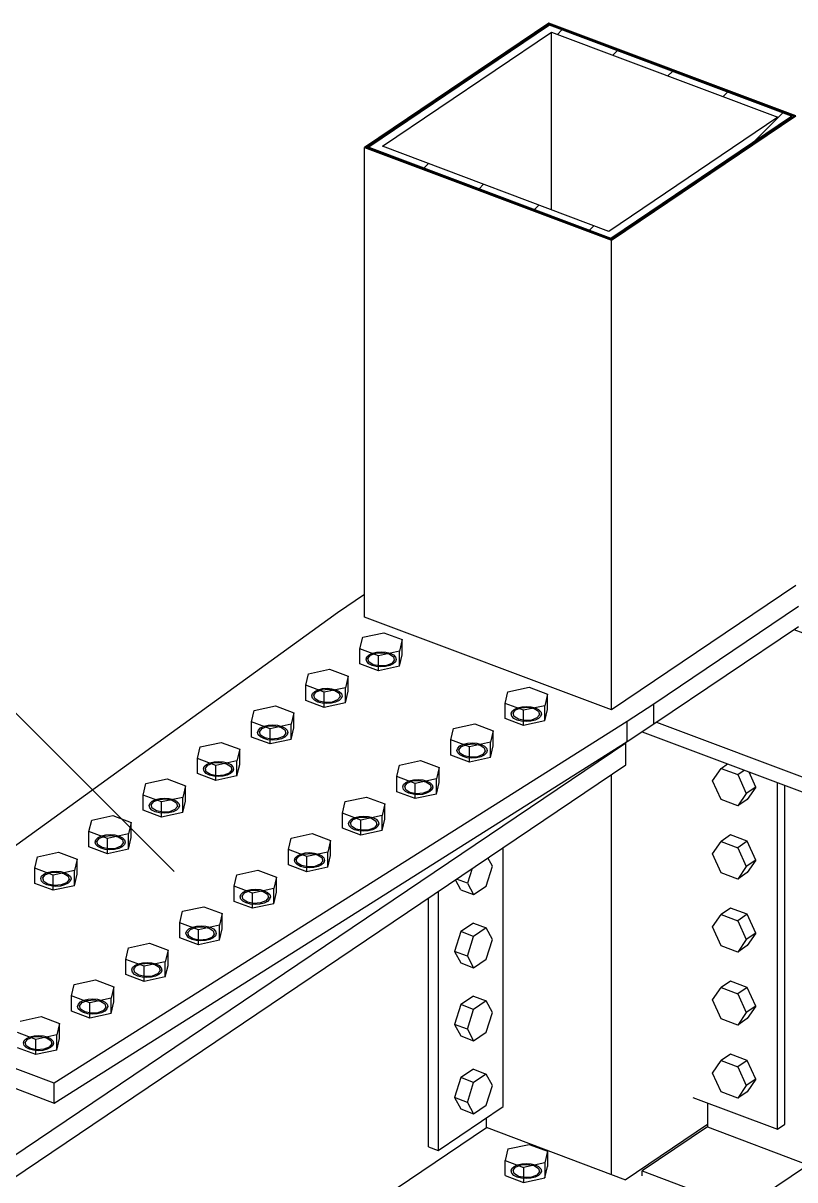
# Model space of a CAD drawing. Header units: millimetres. Extents: x 15962 to 71432, y 9666 to 72266.
# Drawn here: x 54328 to 54967, y 39478 to 40436 of the extents above; entities that cross this region are included whole.
import ezdxf

# ---------------------------------------------------------------- set-up
doc = ezdxf.new("R2010")
doc.units = ezdxf.units.MM
doc.header["$LTSCALE"] = 2

msp = doc.modelspace()

# ---------------------------------------------------------------- hatches: boundary and pattern name
at = {"linetype": 'Continuous'}
h = msp.add_hatch(dxfattribs=at)
h.set_pattern_fill('', scale=14, style=0, pattern_type=0)
h.set_pattern_definition([(45, (54610.557, 40332.933), (-31.431, 31.431), [])])
h.paths.add_polyline_path([(54763.1297, 40435.8638), (54610.557, 40332.9328), (54814.8767, 40256.0707), (54967.4495, 40359.0016)])
h.paths.add_polyline_path([(54814.6738, 40256.7757), (54611.9565, 40333.0351), (54763.3327, 40435.1587), (54966.0499, 40358.8994)])
h = msp.add_hatch(dxfattribs=at)
h.set_pattern_fill('', scale=14, style=0, pattern_type=0)
h.set_pattern_definition([(45, (54614.056, 40333.19), (-31.431, 31.431), [])])
h.paths.add_polyline_path([(54763.6371, 40434.1011), (54614.0559, 40333.1884), (54814.3694, 40257.8333), (54963.9505, 40358.746)])
h.paths.add_polyline_path([(54812.7459, 40263.4739), (54625.2525, 40334.0063), (54765.2605, 40428.4606), (54952.7539, 40357.9282)])

# ---------------------------------------------------------------- linework, layer by layer
at = {"color": 2, "linetype": 'Continuous'}
for p, q in [((54763.1297, 40435.8638), (54610.557, 40332.9328)), ((54611.9565, 40333.0351), (54763.3327, 40435.1587)), ((54763.6371, 40434.1011), (54614.0559, 40333.1884)), ((54625.2525, 40334.0063), (54765.2605, 40428.4606)), ((54967.4495, 40359.0016), (54763.1297, 40435.8638)), ((54763.3327, 40433.8958), (54763.3327, 40435.1587)), ((54763.3327, 40435.1587), (54966.0499, 40358.8994)), ((54963.9505, 40358.746), (54763.6371, 40434.1011)), ((54765.2605, 40281.3373), (54765.2605, 40428.4606)), ((54765.2605, 40428.4606), (54952.7539, 40357.9282)), ((54952.7539, 40357.9282), (54812.7459, 40263.4739)), ((54814.3694, 40257.8333), (54963.9505, 40358.746)), ((54966.0499, 40358.8994), (54814.6738, 40256.7757)), ((54814.8767, 40256.0707), (54967.4495, 40359.0016)), ((54963.9505, 40357.4831), (54963.9505, 40358.746)), ((54610.557, 39944.2069), (54610.557, 40332.9328)), ((54610.557, 40332.9328), (54814.8767, 40256.0707)), ((54814.6738, 40256.7757), (54611.9565, 40333.0351)), ((54614.0559, 40332.2453), (54614.0559, 40333.1884)), ((54614.0559, 40333.1884), (54814.3694, 40257.8333)), ((54812.7459, 40263.4739), (54625.2525, 40334.0063)), ((54814.3694, 40256.8902), (54814.3694, 40257.8333)), ((54814.8767, 39867.3447), (54814.8767, 40256.0707)), ((54967.4495, 39970.2756), (54814.8767, 39867.3447)), ((54588.0414, 39947.9614), (54610.557, 39963.1512)), ((54969.6486, 39952.8824), (54849.9837, 39872.1522)), ((54153.4179, 39633.6997), (54588.0414, 39947.9614)), ((54814.8767, 39867.3447), (54610.557, 39944.2069)), ((54849.9837, 39855.7393), (54969.6486, 39936.4695)), ((54965.9803, 39933.9947), (55458.1866, 39748.8282)), ((54849.9837, 39872.1522), (54827.904, 39857.7285)), ((54849.9837, 39855.7393), (54849.9837, 39872.1522)), ((54827.904, 39857.7285), (54353.5877, 39558.2478)), ((54827.904, 39841.3156), (54827.904, 39857.7285)), ((54827.904, 39841.3156), (54849.9837, 39855.7393)), ((54852.2986, 39857.3011), (55344.5049, 39672.1346)), ((54840.3442, 39849.1863), (54840.3442, 39849.4422)), ((54840.3442, 39849.1863), (55344.5049, 39659.5226)), ((54045.0134, 39312.6104), (54826.9218, 39840.1133)), ((54353.5877, 39541.8349), (54827.904, 39841.3156)), ((54826.9218, 39840.1133), (54826.344, 39840.3306)), ((54826.9218, 39821.9727), (54826.9218, 39840.1133)), ((54045.0134, 39294.4698), (54826.9218, 39821.9727)), ((54814.8767, 39482.6974), (54814.8767, 39813.8467)), ((54952.4898, 39520.2444), (54952.4898, 39806.9974)), ((54958.4731, 39524.2809), (54958.4731, 39804.7466)), ((54725.3367, 39539.0813), (54725.3367, 39753.4399)), ((54663.4749, 39505.7669), (54663.4749, 39711.7058)), ((54671.4875, 39717.1113), (54671.4875, 39502.7527)), ((54353.5877, 39558.2478), (54153.4179, 39633.6997)), ((54354.9179, 39070.7726), (55174.4102, 39623.6309)), ((54153.4179, 39617.2868), (54353.5877, 39541.8349)), ((54353.5877, 39541.8349), (54353.5877, 39558.2478)), ((54671.4875, 39502.7527), (54725.3367, 39539.0813)), ((54882.3802, 39546.6187), (54952.4898, 39520.2444)), ((54894.3729, 39542.1072), (54894.3729, 39522.134)), ((54711.3409, 39521.6461), (54711.3409, 39529.6392)), ((53929.4326, 38994.1432), (54711.3409, 39521.6461)), ((54826.9218, 39478.1662), (54711.3409, 39521.6461)), ((54826.1567, 39478.454), (54894.3729, 39524.4751)), ((54894.3729, 39522.134), (54840.3442, 39485.6843)), ((54894.3729, 39522.134), (54977.5699, 39490.8355)), ((54952.4898, 39520.2444), (54958.4731, 39524.2809)), ((54663.4749, 39505.7669), (54671.4875, 39502.7527)), ((54840.3442, 39485.6843), (54923.5412, 39454.3858)), ((54840.3442, 39481.7107), (54840.3442, 39485.6843))]:
    msp.add_line(p, q, dxfattribs=at)
at = {"color": 7, "linetype": 'Continuous'}
for p, q in [((54608.9365, 39927.4946), (54626.4419, 39931.2834)), ((54626.4419, 39931.2834), (54641.7078, 39925.5406)), ((54606.6972, 39917.9629), (54608.9365, 39927.4946)), ((54641.7078, 39925.5406), (54639.4684, 39916.0089)), ((54641.7078, 39912.9977), (54641.7078, 39925.5406)), ((54606.6972, 39905.42), (54606.6972, 39917.9629)), ((54621.9631, 39912.2201), (54606.6972, 39917.9629)), ((54611.7036, 39909.2913), (54612.3659, 39911.233)), ((54612.3659, 39911.233), (54614.1868, 39912.9766)), ((54613.2787, 39909.8602), (54615.3887, 39912.5245)), ((54614.1868, 39912.9766), (54616.9882, 39914.3514)), ((54615.3887, 39912.5245), (54619.8603, 39914.3003)), ((54616.9882, 39914.3514), (54620.4957, 39915.2228)), ((54619.8603, 39914.3003), (54625.4954, 39914.7119)), ((54620.4957, 39915.2228), (54624.3661, 39915.5055)), ((54639.4684, 39916.0089), (54621.9631, 39912.2201)), ((54621.9631, 39899.6772), (54621.9631, 39912.2201)), ((54624.3661, 39915.5055), (54628.2205, 39915.1718)), ((54625.4954, 39914.7119), (54630.7841, 39913.649)), ((54628.2205, 39915.1718), (54631.6815, 39914.2545)), ((54630.7841, 39913.649), (54634.3092, 39911.3963)), ((54631.6815, 39914.2545), (54634.4105, 39912.8432)), ((54634.3092, 39911.3963), (54635.1262, 39908.5575)), ((54634.4105, 39912.8432), (54636.1402, 39911.0762)), ((54636.1402, 39911.0762), (54636.7014, 39909.1264)), ((54639.4684, 39903.466), (54639.4684, 39916.0089)), ((54639.4684, 39903.466), (54641.7078, 39912.9977)), ((54621.9631, 39899.6772), (54606.6972, 39905.42)), ((54612.2647, 39907.3415), (54611.7036, 39909.2913)), ((54613.9945, 39905.5745), (54612.2647, 39907.3415)), ((54614.0958, 39907.0214), (54613.2787, 39909.8602)), ((54616.7234, 39904.1632), (54613.9945, 39905.5745)), ((54617.6209, 39904.7687), (54614.0958, 39907.0214)), ((54620.1845, 39903.2459), (54616.7234, 39904.1632)), ((54622.9096, 39903.7057), (54617.6209, 39904.7687)), ((54624.0389, 39902.9122), (54620.1845, 39903.2459)), ((54639.4684, 39903.466), (54621.9631, 39899.6772)), ((54628.5447, 39904.1173), (54622.9096, 39903.7057)), ((54627.9093, 39903.1949), (54624.0389, 39902.9122)), ((54631.4168, 39904.0663), (54627.9093, 39903.1949)), ((54633.0163, 39905.8932), (54628.5447, 39904.1173)), ((54634.2182, 39905.4411), (54631.4168, 39904.0663)), ((54635.1262, 39908.5575), (54633.0163, 39905.8932)), ((54636.0391, 39907.1847), (54634.2182, 39905.4411)), ((54636.7014, 39909.1264), (54636.0391, 39907.1847)), ((54561.8228, 39887.6891), (54564.0622, 39897.2208)), ((54564.0622, 39897.2208), (54581.5675, 39901.0096)), ((54581.5675, 39901.0096), (54596.8335, 39895.2667)), ((54596.8335, 39895.2667), (54594.5941, 39885.7351)), ((54596.8335, 39882.7239), (54596.8335, 39895.2667)), ((54561.8228, 39875.1462), (54561.8228, 39887.6891)), ((54577.0888, 39881.9463), (54561.8228, 39887.6891)), ((54567.4915, 39880.9592), (54569.3125, 39882.7028)), ((54568.4044, 39879.5864), (54570.5144, 39882.2507)), ((54569.3125, 39882.7028), (54572.1138, 39884.0776)), ((54570.5144, 39882.2507), (54574.986, 39884.0265)), ((54572.1138, 39884.0776), (54575.6214, 39884.949)), ((54574.986, 39884.0265), (54580.6211, 39884.4381)), ((54575.6214, 39884.949), (54579.4918, 39885.2317)), ((54594.5941, 39885.7351), (54577.0888, 39881.9463)), ((54579.4918, 39885.2317), (54583.3461, 39884.898)), ((54580.6211, 39884.4381), (54585.9097, 39883.3752)), ((54583.3461, 39884.898), (54586.8072, 39883.9807)), ((54585.9097, 39883.3752), (54589.4348, 39881.1225)), ((54586.8072, 39883.9807), (54589.5362, 39882.5694)), ((54589.5362, 39882.5694), (54591.2659, 39880.8024)), ((54594.5941, 39873.1922), (54594.5941, 39885.7351)), ((54594.5941, 39873.1922), (54596.8335, 39882.7239)), ((54726.8852, 39872.7499), (54729.1246, 39882.2815)), ((54729.1246, 39882.2815), (54746.6299, 39886.0703)), ((54746.6299, 39886.0703), (54761.8959, 39880.3275)), ((54452.7996, 39733.6883), (54311.3796, 39875.1083)), ((54577.0888, 39869.4034), (54561.8228, 39875.1462)), ((54566.8292, 39879.0175), (54567.4915, 39880.9592)), ((54567.3904, 39877.0677), (54566.8292, 39879.0175)), ((54569.1201, 39875.3006), (54567.3904, 39877.0677)), ((54569.2214, 39876.7476), (54568.4044, 39879.5864)), ((54571.8491, 39873.8894), (54569.1201, 39875.3006)), ((54572.7466, 39874.4949), (54569.2214, 39876.7476)), ((54575.3101, 39872.972), (54571.8491, 39873.8894)), ((54578.0352, 39873.4319), (54572.7466, 39874.4949)), ((54579.1645, 39872.6384), (54575.3101, 39872.972)), ((54577.0888, 39869.4034), (54577.0888, 39881.9463)), ((54594.5941, 39873.1922), (54577.0888, 39869.4034)), ((54583.6703, 39873.8435), (54578.0352, 39873.4319)), ((54583.0349, 39872.9211), (54579.1645, 39872.6384)), ((54586.5425, 39873.7925), (54583.0349, 39872.9211)), ((54588.1419, 39875.6194), (54583.6703, 39873.8435)), ((54589.3438, 39875.1673), (54586.5425, 39873.7925)), ((54590.2519, 39878.2837), (54588.1419, 39875.6194)), ((54591.1648, 39876.9109), (54589.3438, 39875.1673)), ((54589.4348, 39881.1225), (54590.2519, 39878.2837)), ((54591.8271, 39878.8526), (54591.1648, 39876.9109)), ((54591.2659, 39880.8024), (54591.8271, 39878.8526)), ((54726.8852, 39860.207), (54726.8852, 39872.7499)), ((54742.1512, 39867.007), (54726.8852, 39872.7499)), ((54761.8959, 39880.3275), (54759.6565, 39870.7959)), ((54761.8959, 39867.7846), (54761.8959, 39880.3275)), ((54516.9485, 39857.4153), (54519.1879, 39866.9469)), ((54519.1879, 39866.9469), (54536.6932, 39870.7358)), ((54536.6932, 39870.7358), (54551.9591, 39864.9929)), ((54551.9591, 39864.9929), (54549.7197, 39855.4613)), ((54551.9591, 39852.45), (54551.9591, 39864.9929)), ((54731.8916, 39864.0782), (54732.5539, 39866.02)), ((54732.4528, 39862.1284), (54731.8916, 39864.0782)), ((54732.5539, 39866.02), (54734.3749, 39867.7635)), ((54733.4668, 39864.6471), (54735.5768, 39867.3114)), ((54734.2839, 39861.8083), (54733.4668, 39864.6471)), ((54734.3749, 39867.7635), (54737.1762, 39869.1383)), ((54735.5768, 39867.3114), (54740.0484, 39869.0873)), ((54737.1762, 39869.1383), (54740.6838, 39870.0097)), ((54740.0484, 39869.0873), (54745.6835, 39869.4989)), ((54740.6838, 39870.0097), (54744.5542, 39870.2924)), ((54759.6565, 39870.7959), (54742.1512, 39867.007)), ((54742.1512, 39854.4641), (54742.1512, 39867.007)), ((54744.5542, 39870.2924), (54748.4086, 39869.9588)), ((54745.6835, 39869.4989), (54750.9721, 39868.4359)), ((54748.4086, 39869.9588), (54751.8696, 39869.0414)), ((54750.9721, 39868.4359), (54754.4973, 39866.1833)), ((54751.8696, 39869.0414), (54754.5986, 39867.6302)), ((54755.3143, 39863.3445), (54753.2044, 39860.6802)), ((54754.4973, 39866.1833), (54755.3143, 39863.3445)), ((54754.5986, 39867.6302), (54756.3283, 39865.8632)), ((54756.8895, 39863.9134), (54756.2272, 39861.9716)), ((54756.3283, 39865.8632), (54756.8895, 39863.9134)), ((54759.6565, 39858.253), (54759.6565, 39870.7959)), ((54759.6565, 39858.253), (54761.8959, 39867.7846)), ((54516.9485, 39844.8724), (54516.9485, 39857.4153)), ((54532.2144, 39851.6725), (54516.9485, 39857.4153)), ((54524.4381, 39852.429), (54527.2395, 39853.8038)), ((54525.64, 39851.9768), (54530.1116, 39853.7527)), ((54527.2395, 39853.8038), (54530.747, 39854.6751)), ((54530.1116, 39853.7527), (54535.7467, 39854.1643)), ((54530.747, 39854.6751), (54534.6174, 39854.9579)), ((54549.7197, 39855.4613), (54532.2144, 39851.6725)), ((54534.6174, 39854.9579), (54538.4718, 39854.6242)), ((54535.7467, 39854.1643), (54541.0354, 39853.1014)), ((54538.4718, 39854.6242), (54541.9329, 39853.7069)), ((54541.9329, 39853.7069), (54544.6618, 39852.2956)), ((54549.7197, 39842.9184), (54549.7197, 39855.4613)), ((54684.2503, 39852.0077), (54701.7556, 39855.7965)), ((54701.7556, 39855.7965), (54717.0215, 39850.0537)), ((54742.1512, 39854.4641), (54726.8852, 39860.207)), ((54734.1825, 39860.3614), (54732.4528, 39862.1284)), ((54736.9115, 39858.9502), (54734.1825, 39860.3614)), ((54737.809, 39859.5556), (54734.2839, 39861.8083)), ((54740.3726, 39858.0328), (54736.9115, 39858.9502)), ((54743.0976, 39858.4927), (54737.809, 39859.5556)), ((54744.2269, 39857.6992), (54740.3726, 39858.0328)), ((54759.6565, 39858.253), (54742.1512, 39854.4641)), ((54748.7327, 39858.9043), (54743.0976, 39858.4927)), ((54748.0973, 39857.9819), (54744.2269, 39857.6992)), ((54751.6049, 39858.8533), (54748.0973, 39857.9819)), ((54753.2044, 39860.6802), (54748.7327, 39858.9043)), ((54754.4062, 39860.228), (54751.6049, 39858.8533)), ((54756.2272, 39861.9716), (54754.4062, 39860.228)), ((54532.2144, 39839.1296), (54516.9485, 39844.8724)), ((54521.9549, 39848.7436), (54522.6172, 39850.6854)), ((54522.5161, 39846.7938), (54521.9549, 39848.7436)), ((54524.2458, 39845.0268), (54522.5161, 39846.7938)), ((54522.6172, 39850.6854), (54524.4381, 39852.429)), ((54523.53, 39849.3126), (54525.64, 39851.9768)), ((54524.3471, 39846.4737), (54523.53, 39849.3126)), ((54526.9747, 39843.6156), (54524.2458, 39845.0268)), ((54527.8722, 39844.2211), (54524.3471, 39846.4737)), ((54533.1609, 39843.1581), (54527.8722, 39844.2211)), ((54532.2144, 39839.1296), (54532.2144, 39851.6725)), ((54543.2676, 39845.3456), (54538.796, 39843.5697)), ((54541.0354, 39853.1014), (54544.5605, 39850.8487)), ((54544.4695, 39844.8935), (54541.6681, 39843.5187)), ((54545.3776, 39848.0099), (54543.2676, 39845.3456)), ((54546.2904, 39846.6371), (54544.4695, 39844.8935)), ((54544.5605, 39850.8487), (54545.3776, 39848.0099)), ((54544.6618, 39852.2956), (54546.3915, 39850.5286)), ((54546.9527, 39848.5788), (54546.2904, 39846.6371)), ((54546.3915, 39850.5286), (54546.9527, 39848.5788)), ((54549.7197, 39842.9184), (54551.9591, 39852.45)), ((54682.0109, 39842.476), (54684.2503, 39852.0077)), ((54717.0215, 39850.0537), (54714.7822, 39840.522)), ((54717.0215, 39837.5108), (54717.0215, 39850.0537)), ((54472.0741, 39827.1415), (54474.3135, 39836.6731)), ((54474.3135, 39836.6731), (54491.8188, 39840.4619)), ((54491.8188, 39840.4619), (54507.0848, 39834.7191)), ((54507.0848, 39834.7191), (54504.8454, 39825.1875)), ((54507.0848, 39822.1762), (54507.0848, 39834.7191)), ((54530.4358, 39842.6982), (54526.9747, 39843.6156)), ((54534.2902, 39842.3646), (54530.4358, 39842.6982)), ((54549.7197, 39842.9184), (54532.2144, 39839.1296)), ((54538.796, 39843.5697), (54533.1609, 39843.1581)), ((54538.1606, 39842.6473), (54534.2902, 39842.3646)), ((54541.6681, 39843.5187), (54538.1606, 39842.6473)), ((54682.0109, 39829.9332), (54682.0109, 39842.476)), ((54697.2768, 39836.7332), (54682.0109, 39842.476)), ((54687.0173, 39833.8044), (54687.6796, 39835.7461)), ((54687.6796, 39835.7461), (54689.5005, 39837.4897)), ((54688.5925, 39834.3733), (54690.7024, 39837.0376)), ((54689.4095, 39831.5345), (54688.5925, 39834.3733)), ((54689.5005, 39837.4897), (54692.3019, 39838.8645)), ((54690.7024, 39837.0376), (54695.174, 39838.8135)), ((54692.3019, 39838.8645), (54695.8094, 39839.7359)), ((54695.174, 39838.8135), (54700.8091, 39839.2251)), ((54695.8094, 39839.7359), (54699.6798, 39840.0186)), ((54714.7822, 39840.522), (54697.2768, 39836.7332)), ((54697.2768, 39824.1903), (54697.2768, 39836.7332)), ((54699.6798, 39840.0186), (54703.5342, 39839.685)), ((54700.8091, 39839.2251), (54706.0978, 39838.1621)), ((54703.5342, 39839.685), (54706.9953, 39838.7676)), ((54706.0978, 39838.1621), (54709.6229, 39835.9095)), ((54706.9953, 39838.7676), (54709.7242, 39837.3564)), ((54709.6229, 39835.9095), (54710.44, 39833.0706)), ((54709.7242, 39837.3564), (54711.454, 39835.5894)), ((54711.454, 39835.5894), (54712.0151, 39833.6396)), ((54714.7822, 39827.9791), (54714.7822, 39840.522)), ((54714.7822, 39827.9791), (54717.0215, 39837.5108)), ((54472.0741, 39814.5986), (54472.0741, 39827.1415)), ((54487.3401, 39821.3986), (54472.0741, 39827.1415)), ((54485.8727, 39824.4013), (54489.7431, 39824.684)), ((54504.8454, 39825.1875), (54487.3401, 39821.3986)), ((54489.7431, 39824.684), (54493.5974, 39824.3504)), ((54504.8454, 39812.6446), (54504.8454, 39825.1875)), ((54639.3759, 39821.7339), (54656.8813, 39825.5227)), ((54656.8813, 39825.5227), (54672.1472, 39819.7799)), ((54697.2768, 39824.1903), (54682.0109, 39829.9332)), ((54687.5785, 39831.8546), (54687.0173, 39833.8044)), ((54689.3082, 39830.0876), (54687.5785, 39831.8546)), ((54692.0372, 39828.6763), (54689.3082, 39830.0876)), ((54692.9346, 39829.2818), (54689.4095, 39831.5345)), ((54695.4982, 39827.759), (54692.0372, 39828.6763)), ((54698.2233, 39828.2189), (54692.9346, 39829.2818)), ((54699.3526, 39827.4253), (54695.4982, 39827.759)), ((54714.7822, 39827.9791), (54697.2768, 39824.1903)), ((54703.8584, 39828.6305), (54698.2233, 39828.2189)), ((54703.223, 39827.708), (54699.3526, 39827.4253)), ((54706.7305, 39828.5794), (54703.223, 39827.708)), ((54708.33, 39830.4064), (54703.8584, 39828.6305)), ((54709.5319, 39829.9542), (54706.7305, 39828.5794)), ((54710.44, 39833.0706), (54708.33, 39830.4064)), ((54711.3528, 39831.6978), (54709.5319, 39829.9542)), ((54712.0151, 39833.6396), (54711.3528, 39831.6978)), ((54477.0805, 39818.4698), (54477.7428, 39820.4116)), ((54477.6417, 39816.52), (54477.0805, 39818.4698)), ((54479.3714, 39814.753), (54477.6417, 39816.52)), ((54477.7428, 39820.4116), (54479.5638, 39822.1552)), ((54478.6557, 39819.0387), (54480.7657, 39821.703)), ((54479.4728, 39816.1999), (54478.6557, 39819.0387)), ((54482.9979, 39813.9472), (54479.4728, 39816.1999)), ((54479.5638, 39822.1552), (54482.3651, 39823.5299)), ((54480.7657, 39821.703), (54485.2373, 39823.4789)), ((54482.3651, 39823.5299), (54485.8727, 39824.4013)), ((54485.2373, 39823.4789), (54490.8724, 39823.8905)), ((54487.3401, 39808.8558), (54487.3401, 39821.3986)), ((54490.8724, 39823.8905), (54496.161, 39822.8276)), ((54493.5974, 39824.3504), (54497.0585, 39823.433)), ((54496.161, 39822.8276), (54499.6862, 39820.5749)), ((54497.0585, 39823.433), (54499.7875, 39822.0218)), ((54500.5032, 39817.7361), (54498.3932, 39815.0718)), ((54501.4161, 39816.3632), (54499.5951, 39814.6197)), ((54499.6862, 39820.5749), (54500.5032, 39817.7361)), ((54499.7875, 39822.0218), (54501.5172, 39820.2548)), ((54502.0784, 39818.305), (54501.4161, 39816.3632)), ((54501.5172, 39820.2548), (54502.0784, 39818.305)), ((54504.8454, 39812.6446), (54507.0848, 39822.1762)), ((54637.1366, 39812.2022), (54639.3759, 39821.7339)), ((54672.1472, 39819.7799), (54669.9078, 39810.2482)), ((54672.1472, 39807.237), (54672.1472, 39819.7799)), ((54898.6637, 39808.6211), (54905.6028, 39818.9683)), ((54905.6028, 39818.9683), (54910.9965, 39822.6071)), ((54905.6028, 39818.9683), (54919.4809, 39813.7475)), ((54919.4809, 39813.7475), (54924.8745, 39817.3862)), ((54934.3179, 39803.5078), (54928.7881, 39815.914)), ((54427.1998, 39796.8677), (54429.4392, 39806.3993)), ((54429.4392, 39806.3993), (54446.9445, 39810.1881)), ((54446.9445, 39810.1881), (54462.2104, 39804.4453)), ((54487.3401, 39808.8558), (54472.0741, 39814.5986)), ((54482.1004, 39813.3418), (54479.3714, 39814.753)), ((54485.5615, 39812.4244), (54482.1004, 39813.3418)), ((54488.2865, 39812.8843), (54482.9979, 39813.9472)), ((54489.4158, 39812.0908), (54485.5615, 39812.4244)), ((54504.8454, 39812.6446), (54487.3401, 39808.8558)), ((54493.9216, 39813.2959), (54488.2865, 39812.8843)), ((54493.2862, 39812.3735), (54489.4158, 39812.0908)), ((54496.7938, 39813.2449), (54493.2862, 39812.3735)), ((54498.3932, 39815.0718), (54493.9216, 39813.2959)), ((54499.5951, 39814.6197), (54496.7938, 39813.2449)), ((54637.1366, 39799.6593), (54637.1366, 39812.2022)), ((54652.4025, 39806.4594), (54637.1366, 39812.2022)), ((54642.8052, 39805.4723), (54644.6262, 39807.2159)), ((54643.7181, 39804.0995), (54645.8281, 39806.7638)), ((54644.6262, 39807.2159), (54647.4276, 39808.5907)), ((54645.8281, 39806.7638), (54650.2997, 39808.5397)), ((54647.4276, 39808.5907), (54650.9351, 39809.4621)), ((54650.2997, 39808.5397), (54655.9348, 39808.9513)), ((54650.9351, 39809.4621), (54654.8055, 39809.7448)), ((54669.9078, 39810.2482), (54652.4025, 39806.4594)), ((54652.4025, 39793.9165), (54652.4025, 39806.4594)), ((54654.8055, 39809.7448), (54658.6599, 39809.4111)), ((54655.9348, 39808.9513), (54661.2234, 39807.8883)), ((54658.6599, 39809.4111), (54662.1209, 39808.4938)), ((54661.2234, 39807.8883), (54664.7486, 39805.6356)), ((54662.1209, 39808.4938), (54664.8499, 39807.0825)), ((54664.7486, 39805.6356), (54665.5656, 39802.7968)), ((54664.8499, 39807.0825), (54666.5796, 39805.3155)), ((54669.9078, 39797.7053), (54669.9078, 39810.2482)), ((54669.9078, 39797.7053), (54672.1472, 39807.237)), ((54905.6028, 39793.0532), (54898.6637, 39808.6211)), ((54919.4809, 39813.7475), (54926.42, 39798.1796)), ((54427.1998, 39784.3248), (54427.1998, 39796.8677)), ((54442.4657, 39791.1248), (54427.1998, 39796.8677)), ((54462.2104, 39804.4453), (54459.9711, 39794.9137)), ((54462.2104, 39791.9024), (54462.2104, 39804.4453)), ((54652.4025, 39793.9165), (54637.1366, 39799.6593)), ((54642.1429, 39803.5306), (54642.8052, 39805.4723)), ((54642.7041, 39801.5808), (54642.1429, 39803.5306)), ((54644.4339, 39799.8138), (54642.7041, 39801.5808)), ((54644.5352, 39801.2607), (54643.7181, 39804.0995)), ((54647.1628, 39798.4025), (54644.4339, 39799.8138)), ((54648.0603, 39799.008), (54644.5352, 39801.2607)), ((54650.6239, 39797.4852), (54647.1628, 39798.4025)), ((54653.349, 39797.9451), (54648.0603, 39799.008)), ((54654.4783, 39797.1515), (54650.6239, 39797.4852)), ((54669.9078, 39797.7053), (54652.4025, 39793.9165)), ((54658.9841, 39798.3567), (54653.349, 39797.9451)), ((54658.3486, 39797.4342), (54654.4783, 39797.1515)), ((54661.8562, 39798.3056), (54658.3486, 39797.4342)), ((54663.4557, 39800.1325), (54658.9841, 39798.3567)), ((54664.6575, 39799.6804), (54661.8562, 39798.3056)), ((54665.5656, 39802.7968), (54663.4557, 39800.1325)), ((54666.4785, 39801.424), (54664.6575, 39799.6804)), ((54667.1408, 39803.3657), (54666.4785, 39801.424)), ((54666.5796, 39805.3155), (54667.1408, 39803.3657)), ((54926.42, 39798.1796), (54919.4809, 39787.8324)), ((54934.3179, 39803.5078), (54926.42, 39798.1796)), ((54934.3179, 39803.5078), (54927.3788, 39793.1606)), ((54432.2062, 39788.196), (54432.8685, 39790.1378)), ((54432.7674, 39786.2462), (54432.2062, 39788.196)), ((54432.8685, 39790.1378), (54434.6894, 39791.8813)), ((54433.7814, 39788.7649), (54435.8913, 39791.4292)), ((54434.5984, 39785.9261), (54433.7814, 39788.7649)), ((54434.6894, 39791.8813), (54437.4908, 39793.2561)), ((54435.8913, 39791.4292), (54440.3629, 39793.2051)), ((54437.4908, 39793.2561), (54440.9983, 39794.1275)), ((54440.3629, 39793.2051), (54445.998, 39793.6167)), ((54440.9983, 39794.1275), (54444.8687, 39794.4102)), ((54459.9711, 39794.9137), (54442.4657, 39791.1248)), ((54442.4657, 39778.5819), (54442.4657, 39791.1248)), ((54444.8687, 39794.4102), (54448.7231, 39794.0766)), ((54445.998, 39793.6167), (54451.2867, 39792.5538)), ((54448.7231, 39794.0766), (54452.1842, 39793.1592)), ((54451.2867, 39792.5538), (54454.8118, 39790.3011)), ((54452.1842, 39793.1592), (54454.9131, 39791.748)), ((54455.6289, 39787.4623), (54453.5189, 39784.798)), ((54454.8118, 39790.3011), (54455.6289, 39787.4623)), ((54454.9131, 39791.748), (54456.6429, 39789.981)), ((54457.204, 39788.0312), (54456.5417, 39786.0894)), ((54456.6429, 39789.981), (54457.204, 39788.0312)), ((54459.9711, 39782.3708), (54459.9711, 39794.9137)), ((54459.9711, 39782.3708), (54462.2104, 39791.9024)), ((54592.2622, 39781.9284), (54594.5016, 39791.4601)), ((54594.5016, 39791.4601), (54612.0069, 39795.2489)), ((54612.0069, 39795.2489), (54627.2729, 39789.5061)), ((54627.2729, 39789.5061), (54625.0335, 39779.9744)), ((54627.2729, 39776.9632), (54627.2729, 39789.5061)), ((54919.4809, 39787.8324), (54905.6028, 39793.0532)), ((54927.3788, 39793.1606), (54919.4809, 39787.8324)), ((54384.5648, 39776.1255), (54402.0702, 39779.9143)), ((54402.0702, 39779.9143), (54417.3361, 39774.1715)), ((54442.4657, 39778.5819), (54427.1998, 39784.3248)), ((54434.4971, 39784.4792), (54432.7674, 39786.2462)), ((54437.2261, 39783.068), (54434.4971, 39784.4792)), ((54438.1235, 39783.6734), (54434.5984, 39785.9261)), ((54440.6871, 39782.1506), (54437.2261, 39783.068)), ((54443.4122, 39782.6105), (54438.1235, 39783.6734)), ((54444.5415, 39781.817), (54440.6871, 39782.1506)), ((54459.9711, 39782.3708), (54442.4657, 39778.5819)), ((54449.0473, 39783.0221), (54443.4122, 39782.6105)), ((54448.4119, 39782.0997), (54444.5415, 39781.817)), ((54451.9194, 39782.9711), (54448.4119, 39782.0997)), ((54453.5189, 39784.798), (54449.0473, 39783.0221)), ((54454.7208, 39784.3458), (54451.9194, 39782.9711)), ((54456.5417, 39786.0894), (54454.7208, 39784.3458)), ((54592.2622, 39769.3855), (54592.2622, 39781.9284)), ((54607.5281, 39776.1856), (54592.2622, 39781.9284)), ((54597.9309, 39775.1985), (54599.7519, 39776.9421)), ((54599.7519, 39776.9421), (54602.5532, 39778.3169)), ((54600.9537, 39776.49), (54605.4253, 39778.2658)), ((54602.5532, 39778.3169), (54606.0608, 39779.1883)), ((54605.4253, 39778.2658), (54611.0604, 39778.6775)), ((54606.0608, 39779.1883), (54609.9312, 39779.471)), ((54625.0335, 39779.9744), (54607.5281, 39776.1856)), ((54609.9312, 39779.471), (54613.7855, 39779.1373)), ((54611.0604, 39778.6775), (54616.3491, 39777.6145)), ((54613.7855, 39779.1373), (54617.2466, 39778.22)), ((54616.3491, 39777.6145), (54619.8742, 39775.3618)), ((54617.2466, 39778.22), (54619.9756, 39776.8087)), ((54619.9756, 39776.8087), (54621.7053, 39775.0417)), ((54625.0335, 39767.4315), (54625.0335, 39779.9744)), ((54625.0335, 39767.4315), (54627.2729, 39776.9632)), ((54382.3254, 39766.5938), (54384.5648, 39776.1255)), ((54417.3361, 39774.1715), (54415.0967, 39764.6398)), ((54417.3361, 39761.6286), (54417.3361, 39774.1715)), ((54607.5281, 39763.6427), (54592.2622, 39769.3855)), ((54597.2686, 39773.2568), (54597.9309, 39775.1985)), ((54597.8298, 39771.307), (54597.2686, 39773.2568)), ((54599.5595, 39769.54), (54597.8298, 39771.307)), ((54598.8438, 39773.8257), (54600.9537, 39776.49)), ((54599.6608, 39770.9869), (54598.8438, 39773.8257)), ((54602.2885, 39768.1287), (54599.5595, 39769.54)), ((54603.186, 39768.7342), (54599.6608, 39770.9869)), ((54605.7495, 39767.2114), (54602.2885, 39768.1287)), ((54608.4746, 39767.6712), (54603.186, 39768.7342)), ((54609.6039, 39766.8777), (54605.7495, 39767.2114)), ((54607.5281, 39763.6427), (54607.5281, 39776.1856)), ((54625.0335, 39767.4315), (54607.5281, 39763.6427)), ((54614.1097, 39768.0829), (54608.4746, 39767.6712)), ((54616.9818, 39768.0318), (54613.4743, 39767.1604)), ((54618.5813, 39769.8587), (54614.1097, 39768.0829)), ((54619.7832, 39769.4066), (54616.9818, 39768.0318)), ((54620.6913, 39772.523), (54618.5813, 39769.8587)), ((54621.6042, 39771.1502), (54619.7832, 39769.4066)), ((54619.8742, 39775.3618), (54620.6913, 39772.523)), ((54622.2665, 39773.0919), (54621.6042, 39771.1502)), ((54621.7053, 39775.0417), (54622.2665, 39773.0919)), ((54382.3254, 39754.051), (54382.3254, 39766.5938)), ((54397.5914, 39760.851), (54382.3254, 39766.5938)), ((54387.3318, 39757.9222), (54387.9941, 39759.8639)), ((54387.893, 39755.9724), (54387.3318, 39757.9222)), ((54387.9941, 39759.8639), (54389.8151, 39761.6075)), ((54388.907, 39758.4911), (54391.017, 39761.1554)), ((54389.7241, 39755.6523), (54388.907, 39758.4911)), ((54389.8151, 39761.6075), (54392.6165, 39762.9823)), ((54391.017, 39761.1554), (54395.4886, 39762.9313)), ((54392.6165, 39762.9823), (54396.124, 39763.8537)), ((54395.4886, 39762.9313), (54401.1237, 39763.3429)), ((54396.124, 39763.8537), (54399.9944, 39764.1364)), ((54415.0967, 39764.6398), (54397.5914, 39760.851)), ((54397.5914, 39748.3081), (54397.5914, 39760.851)), ((54399.9944, 39764.1364), (54403.8488, 39763.8028)), ((54401.1237, 39763.3429), (54406.4123, 39762.2799)), ((54403.8488, 39763.8028), (54407.3098, 39762.8854)), ((54406.4123, 39762.2799), (54409.9375, 39760.0273)), ((54407.3098, 39762.8854), (54410.0388, 39761.4742)), ((54409.9375, 39760.0273), (54410.7545, 39757.1884)), ((54410.0388, 39761.4742), (54411.7685, 39759.7072)), ((54412.3297, 39757.7574), (54411.6674, 39755.8156)), ((54411.7685, 39759.7072), (54412.3297, 39757.7574)), ((54415.0967, 39752.097), (54415.0967, 39764.6398)), ((54415.0967, 39752.097), (54417.3361, 39761.6286)), ((54547.3879, 39751.6546), (54549.6273, 39761.1863)), ((54549.6273, 39761.1863), (54567.1326, 39764.9751)), ((54567.1326, 39764.9751), (54582.3985, 39759.2323)), ((54582.3985, 39759.2323), (54580.1591, 39749.7006)), ((54582.3985, 39746.6894), (54582.3985, 39759.2323)), ((54613.4743, 39767.1604), (54609.6039, 39766.8777)), ((54898.6637, 39748.1526), (54905.6028, 39758.4998)), ((54913.5007, 39763.828), (54905.6028, 39758.4998)), ((54905.6028, 39758.4998), (54919.4809, 39753.279)), ((54927.3788, 39758.6072), (54913.5007, 39763.828)), ((54927.3788, 39758.6072), (54919.4809, 39753.279)), ((54934.3179, 39743.0393), (54927.3788, 39758.6072)), ((54339.6905, 39745.8517), (54357.1958, 39749.6405)), ((54357.1958, 39749.6405), (54372.4618, 39743.8977)), ((54397.5914, 39748.3081), (54382.3254, 39754.051)), ((54389.6228, 39754.2054), (54387.893, 39755.9724)), ((54392.3517, 39752.7941), (54389.6228, 39754.2054)), ((54393.2492, 39753.3996), (54389.7241, 39755.6523)), ((54395.8128, 39751.8768), (54392.3517, 39752.7941)), ((54398.5379, 39752.3367), (54393.2492, 39753.3996)), ((54399.6672, 39751.5431), (54395.8128, 39751.8768)), ((54415.0967, 39752.097), (54397.5914, 39748.3081)), ((54404.173, 39752.7483), (54398.5379, 39752.3367)), ((54403.5375, 39751.8259), (54399.6672, 39751.5431)), ((54407.0451, 39752.6972), (54403.5375, 39751.8259)), ((54408.6446, 39754.5242), (54404.173, 39752.7483)), ((54409.8464, 39754.072), (54407.0451, 39752.6972)), ((54410.7545, 39757.1884), (54408.6446, 39754.5242)), ((54411.6674, 39755.8156), (54409.8464, 39754.072)), ((54547.3879, 39739.1117), (54547.3879, 39751.6546)), ((54562.6538, 39745.9118), (54547.3879, 39751.6546)), ((54557.6789, 39748.0431), (54561.1864, 39748.9145)), ((54560.551, 39747.992), (54566.1861, 39748.4036)), ((54561.1864, 39748.9145), (54565.0568, 39749.1972)), ((54580.1591, 39749.7006), (54562.6538, 39745.9118)), ((54565.0568, 39749.1972), (54568.9112, 39748.8635)), ((54566.1861, 39748.4036), (54571.4748, 39747.3407)), ((54568.9112, 39748.8635), (54572.3722, 39747.9462)), ((54580.1591, 39737.1577), (54580.1591, 39749.7006)), ((54905.6028, 39732.5847), (54898.6637, 39748.1526)), ((54919.4809, 39753.279), (54926.42, 39737.7111)), ((54337.4511, 39736.32), (54339.6905, 39745.8517)), ((54372.4618, 39743.8977), (54370.2224, 39734.366)), ((54372.4618, 39731.3548), (54372.4618, 39743.8977)), ((54562.6538, 39733.3689), (54547.3879, 39739.1117)), ((54552.3943, 39742.983), (54553.0566, 39744.9247)), ((54552.9554, 39741.0332), (54552.3943, 39742.983)), ((54554.6852, 39739.2662), (54552.9554, 39741.0332)), ((54553.0566, 39744.9247), (54554.8775, 39746.6683)), ((54553.9694, 39743.5519), (54556.0794, 39746.2162)), ((54554.7865, 39740.7131), (54553.9694, 39743.5519)), ((54557.4141, 39737.8549), (54554.6852, 39739.2662)), ((54558.3116, 39738.4604), (54554.7865, 39740.7131)), ((54554.8775, 39746.6683), (54557.6789, 39748.0431)), ((54556.0794, 39746.2162), (54560.551, 39747.992)), ((54562.6538, 39733.3689), (54562.6538, 39745.9118)), ((54573.707, 39739.5849), (54569.2354, 39737.809)), ((54571.4748, 39747.3407), (54574.9999, 39745.088)), ((54574.9089, 39739.1328), (54572.1075, 39737.758)), ((54572.3722, 39747.9462), (54575.1012, 39746.5349)), ((54575.8169, 39742.2492), (54573.707, 39739.5849)), ((54576.7298, 39740.8764), (54574.9089, 39739.1328)), ((54574.9999, 39745.088), (54575.8169, 39742.2492)), ((54575.1012, 39746.5349), (54576.8309, 39744.7679)), ((54577.3921, 39742.8181), (54576.7298, 39740.8764)), ((54576.8309, 39744.7679), (54577.3921, 39742.8181)), ((54580.1591, 39737.1577), (54582.3985, 39746.6894)), ((54716.3603, 39737.8703), (54712.5558, 39744.8174)), ((54934.3179, 39743.0393), (54926.42, 39737.7111)), ((54934.3179, 39743.0393), (54927.3788, 39732.6922)), ((54337.4511, 39723.7771), (54337.4511, 39736.32)), ((54352.717, 39730.5772), (54337.4511, 39736.32)), ((54342.4575, 39727.6484), (54343.1198, 39729.5901)), ((54343.1198, 39729.5901), (54344.9408, 39731.3337)), ((54344.0327, 39728.2173), (54346.1426, 39730.8816)), ((54344.9408, 39731.3337), (54347.7421, 39732.7085)), ((54346.1426, 39730.8816), (54350.6142, 39732.6575)), ((54347.7421, 39732.7085), (54351.2497, 39733.5799)), ((54350.6142, 39732.6575), (54356.2493, 39733.0691)), ((54351.2497, 39733.5799), (54355.12, 39733.8626)), ((54370.2224, 39734.366), (54352.717, 39730.5772)), ((54352.717, 39718.0343), (54352.717, 39730.5772)), ((54355.12, 39733.8626), (54358.9744, 39733.529)), ((54356.2493, 39733.0691), (54361.538, 39732.0061)), ((54358.9744, 39733.529), (54362.4355, 39732.6116)), ((54361.538, 39732.0061), (54365.0631, 39729.7534)), ((54362.4355, 39732.6116), (54365.1644, 39731.2004)), ((54365.0631, 39729.7534), (54365.8802, 39726.9146)), ((54365.1644, 39731.2004), (54366.8942, 39729.4333)), ((54366.8942, 39729.4333), (54367.4554, 39727.4835)), ((54370.2224, 39721.8231), (54370.2224, 39734.366)), ((54370.2224, 39721.8231), (54372.4618, 39731.3548)), ((54502.5135, 39721.3808), (54504.7529, 39730.9124)), ((54504.7529, 39730.9124), (54522.2582, 39734.7013)), ((54522.2582, 39734.7013), (54537.5242, 39728.9584)), ((54537.5242, 39728.9584), (54535.2848, 39719.4268)), ((54537.5242, 39716.4156), (54537.5242, 39728.9584)), ((54560.8752, 39736.9376), (54557.4141, 39737.8549)), ((54563.6003, 39737.3974), (54558.3116, 39738.4604)), ((54564.7296, 39736.6039), (54560.8752, 39736.9376)), ((54580.1591, 39737.1577), (54562.6538, 39733.3689)), ((54569.2354, 39737.809), (54563.6003, 39737.3974)), ((54568.6, 39736.8866), (54564.7296, 39736.6039)), ((54572.1075, 39737.758), (54568.6, 39736.8866)), ((54699.4382, 39735.9679), (54695.6337, 39723.8874)), ((54711.1787, 39721.4171), (54716.3603, 39737.8703)), ((54919.4809, 39727.364), (54905.6028, 39732.5847)), ((54926.42, 39737.7111), (54919.4809, 39727.364)), ((54927.3788, 39732.6922), (54919.4809, 39727.364)), ((54352.717, 39718.0343), (54337.4511, 39723.7771)), ((54343.0187, 39725.6986), (54342.4575, 39727.6484)), ((54344.7484, 39723.9316), (54343.0187, 39725.6986)), ((54344.8497, 39725.3785), (54344.0327, 39728.2173)), ((54347.4774, 39722.5203), (54344.7484, 39723.9316)), ((54348.3749, 39723.1258), (54344.8497, 39725.3785)), ((54350.9384, 39721.603), (54347.4774, 39722.5203)), ((54353.6635, 39722.0629), (54348.3749, 39723.1258)), ((54354.7928, 39721.2693), (54350.9384, 39721.603)), ((54370.2224, 39721.8231), (54352.717, 39718.0343)), ((54359.2986, 39722.4745), (54353.6635, 39722.0629)), ((54358.6632, 39721.552), (54354.7928, 39721.2693)), ((54362.1707, 39722.4234), (54358.6632, 39721.552)), ((54363.7702, 39724.2503), (54359.2986, 39722.4745)), ((54364.9721, 39723.7982), (54362.1707, 39722.4234)), ((54365.8802, 39726.9146), (54363.7702, 39724.2503)), ((54366.7931, 39725.5418), (54364.9721, 39723.7982)), ((54367.4554, 39727.4835), (54366.7931, 39725.5418)), ((54502.5135, 39708.8379), (54502.5135, 39721.3808)), ((54517.7795, 39715.638), (54502.5135, 39721.3808)), ((54535.2848, 39719.4268), (54517.7795, 39715.638)), ((54535.2848, 39706.8839), (54535.2848, 39719.4268)), ((54690.2388, 39718.4044), (54685.6971, 39726.6976)), ((54695.6337, 39723.8874), (54686.5801, 39727.2933)), ((54695.6337, 39723.8874), (54700.8154, 39714.4256)), ((54700.8154, 39714.4256), (54711.1787, 39721.4171)), ((54507.5199, 39712.7092), (54508.1822, 39714.6509)), ((54508.0811, 39710.7594), (54507.5199, 39712.7092)), ((54509.8108, 39708.9923), (54508.0811, 39710.7594)), ((54508.1822, 39714.6509), (54510.0032, 39716.3945)), ((54509.0951, 39713.2781), (54511.2051, 39715.9424)), ((54509.9121, 39710.4392), (54509.0951, 39713.2781)), ((54513.4373, 39708.1866), (54509.9121, 39710.4392)), ((54510.0032, 39716.3945), (54512.8045, 39717.7693)), ((54511.2051, 39715.9424), (54515.6767, 39717.7182)), ((54512.8045, 39717.7693), (54516.3121, 39718.6407)), ((54515.6767, 39717.7182), (54521.3118, 39718.1298)), ((54516.3121, 39718.6407), (54520.1825, 39718.9234)), ((54517.7795, 39703.0951), (54517.7795, 39715.638)), ((54520.1825, 39718.9234), (54524.0368, 39718.5897)), ((54521.3118, 39718.1298), (54526.6004, 39717.0669)), ((54524.0368, 39718.5897), (54527.4979, 39717.6724)), ((54526.6004, 39717.0669), (54530.1256, 39714.8142)), ((54527.4979, 39717.6724), (54530.2269, 39716.2611)), ((54530.9426, 39711.9754), (54528.8326, 39709.3111)), ((54531.8555, 39710.6026), (54530.0345, 39708.859)), ((54530.1256, 39714.8142), (54530.9426, 39711.9754)), ((54530.2269, 39716.2611), (54531.9566, 39714.4941)), ((54532.5178, 39712.5443), (54531.8555, 39710.6026)), ((54531.9566, 39714.4941), (54532.5178, 39712.5443)), ((54535.2848, 39706.8839), (54537.5242, 39716.4156)), ((54690.2388, 39718.4044), (54700.8154, 39714.4256)), ((54457.6392, 39691.107), (54459.8786, 39700.6386)), ((54459.8786, 39700.6386), (54477.3839, 39704.4275)), ((54477.3839, 39704.4275), (54492.6498, 39698.6846)), ((54517.7795, 39703.0951), (54502.5135, 39708.8379)), ((54512.5398, 39707.5811), (54509.8108, 39708.9923)), ((54516.0009, 39706.6637), (54512.5398, 39707.5811)), ((54518.7259, 39707.1236), (54513.4373, 39708.1866)), ((54519.8552, 39706.3301), (54516.0009, 39706.6637)), ((54535.2848, 39706.8839), (54517.7795, 39703.0951)), ((54524.361, 39707.5352), (54518.7259, 39707.1236)), ((54523.7256, 39706.6128), (54519.8552, 39706.3301)), ((54527.2332, 39707.4842), (54523.7256, 39706.6128)), ((54528.8326, 39709.3111), (54524.361, 39707.5352)), ((54530.0345, 39708.859), (54527.2332, 39707.4842)), ((54913.5007, 39703.3595), (54905.6028, 39698.0313)), ((54927.3788, 39698.1387), (54913.5007, 39703.3595)), ((54457.6392, 39678.5641), (54457.6392, 39691.107)), ((54472.9051, 39685.3642), (54457.6392, 39691.107)), ((54492.6498, 39698.6846), (54490.4104, 39689.153)), ((54492.6498, 39686.1417), (54492.6498, 39698.6846)), ((54700.6021, 39690.8424), (54690.2388, 39683.8509)), ((54700.6021, 39690.8424), (54711.1787, 39686.8636)), ((54898.6637, 39687.6841), (54905.6028, 39698.0313)), ((54905.6028, 39698.0313), (54919.4809, 39692.8105)), ((54927.3788, 39698.1387), (54919.4809, 39692.8105)), ((54919.4809, 39692.8105), (54926.42, 39677.2426)), ((54934.3179, 39682.5708), (54927.3788, 39698.1387)), ((54462.6456, 39682.4353), (54463.3079, 39684.3771)), ((54463.2068, 39680.4855), (54462.6456, 39682.4353)), ((54463.3079, 39684.3771), (54465.1288, 39686.1207)), ((54464.2208, 39683.0042), (54466.3307, 39685.6685)), ((54465.0378, 39680.1654), (54464.2208, 39683.0042)), ((54465.1288, 39686.1207), (54467.9302, 39687.4954)), ((54466.3307, 39685.6685), (54470.8023, 39687.4444)), ((54467.9302, 39687.4954), (54471.4377, 39688.3668)), ((54470.8023, 39687.4444), (54476.4374, 39687.856)), ((54471.4377, 39688.3668), (54475.3081, 39688.6495)), ((54490.4104, 39689.153), (54472.9051, 39685.3642)), ((54472.9051, 39672.8213), (54472.9051, 39685.3642)), ((54475.3081, 39688.6495), (54479.1625, 39688.3159)), ((54476.4374, 39687.856), (54481.7261, 39686.7931)), ((54479.1625, 39688.3159), (54482.6236, 39687.3985)), ((54481.7261, 39686.7931), (54485.2512, 39684.5404)), ((54482.6236, 39687.3985), (54485.3525, 39685.9873)), ((54486.0683, 39681.7016), (54483.9583, 39679.0373)), ((54485.2512, 39684.5404), (54486.0683, 39681.7016)), ((54485.3525, 39685.9873), (54487.0823, 39684.2203)), ((54487.6434, 39682.2705), (54486.9811, 39680.3288)), ((54487.0823, 39684.2203), (54487.6434, 39682.2705)), ((54490.4104, 39676.6101), (54490.4104, 39689.153)), ((54490.4104, 39676.6101), (54492.6498, 39686.1417)), ((54690.2388, 39683.8509), (54685.0572, 39667.3977)), ((54700.8154, 39679.8722), (54690.2388, 39683.8509)), ((54711.1787, 39686.8636), (54700.8154, 39679.8722)), ((54716.3603, 39677.4018), (54711.1787, 39686.8636)), ((54905.6028, 39672.1162), (54898.6637, 39687.6841)), ((54934.3179, 39682.5708), (54926.42, 39677.2426)), ((54934.3179, 39682.5708), (54927.3788, 39672.2237)), ((54415.0042, 39670.3648), (54432.5095, 39674.1536)), ((54432.5095, 39674.1536), (54447.7755, 39668.4108)), ((54472.9051, 39672.8213), (54457.6392, 39678.5641)), ((54464.9365, 39678.7185), (54463.2068, 39680.4855)), ((54467.6654, 39677.3073), (54464.9365, 39678.7185)), ((54468.5629, 39677.9128), (54465.0378, 39680.1654)), ((54471.1265, 39676.3899), (54467.6654, 39677.3073)), ((54473.8516, 39676.8498), (54468.5629, 39677.9128)), ((54474.9809, 39676.0563), (54471.1265, 39676.3899)), ((54490.4104, 39676.6101), (54472.9051, 39672.8213)), ((54479.4867, 39677.2614), (54473.8516, 39676.8498)), ((54478.8513, 39676.339), (54474.9809, 39676.0563)), ((54482.3588, 39677.2104), (54478.8513, 39676.339)), ((54483.9583, 39679.0373), (54479.4867, 39677.2614)), ((54485.1602, 39678.5852), (54482.3588, 39677.2104)), ((54486.9811, 39680.3288), (54485.1602, 39678.5852)), ((54695.6337, 39663.4189), (54700.8154, 39679.8722)), ((54711.1787, 39660.9486), (54716.3603, 39677.4018)), ((54919.4809, 39666.8955), (54905.6028, 39672.1162)), ((54926.42, 39677.2426), (54919.4809, 39666.8955)), ((54927.3788, 39672.2237), (54919.4809, 39666.8955)), ((54412.7648, 39660.8332), (54415.0042, 39670.3648)), ((54447.7755, 39668.4108), (54445.5361, 39658.8792)), ((54447.7755, 39655.8679), (54447.7755, 39668.4108)), ((54695.6337, 39663.4189), (54685.0572, 39667.3977)), ((54685.0572, 39667.3977), (54690.2388, 39657.9359)), ((54695.6337, 39663.4189), (54700.8154, 39653.9571)), ((54412.7648, 39648.2903), (54412.7648, 39660.8332)), ((54428.0308, 39655.0903), (54412.7648, 39660.8332)), ((54417.7712, 39652.1615), (54418.4335, 39654.1033)), ((54418.4335, 39654.1033), (54420.2545, 39655.8469)), ((54419.3464, 39652.7304), (54421.4564, 39655.3947)), ((54420.1635, 39649.8916), (54419.3464, 39652.7304)), ((54420.2545, 39655.8469), (54423.0558, 39657.2216)), ((54421.4564, 39655.3947), (54425.928, 39657.1706)), ((54423.0558, 39657.2216), (54426.5634, 39658.093)), ((54425.928, 39657.1706), (54431.5631, 39657.5822)), ((54426.5634, 39658.093), (54430.4338, 39658.3757)), ((54445.5361, 39658.8792), (54428.0308, 39655.0903)), ((54428.0308, 39642.5474), (54428.0308, 39655.0903)), ((54430.4338, 39658.3757), (54434.2882, 39658.0421)), ((54431.5631, 39657.5822), (54436.8517, 39656.5193)), ((54434.2882, 39658.0421), (54437.7492, 39657.1247)), ((54436.8517, 39656.5193), (54440.3769, 39654.2666)), ((54437.7492, 39657.1247), (54440.4782, 39655.7135)), ((54440.3769, 39654.2666), (54441.1939, 39651.4278)), ((54440.4782, 39655.7135), (54442.2079, 39653.9465)), ((54442.2079, 39653.9465), (54442.7691, 39651.9967)), ((54445.5361, 39646.3363), (54445.5361, 39658.8792)), ((54445.5361, 39646.3363), (54447.7755, 39655.8679)), ((54690.2388, 39657.9359), (54700.8154, 39653.9571)), ((54700.8154, 39653.9571), (54711.1787, 39660.9486)), ((54370.1299, 39640.091), (54387.6352, 39643.8798)), ((54387.6352, 39643.8798), (54402.9011, 39638.137)), ((54428.0308, 39642.5474), (54412.7648, 39648.2903)), ((54418.3324, 39650.2117), (54417.7712, 39652.1615)), ((54420.0621, 39648.4447), (54418.3324, 39650.2117)), ((54422.7911, 39647.0335), (54420.0621, 39648.4447)), ((54423.6886, 39647.6389), (54420.1635, 39649.8916)), ((54426.2522, 39646.1161), (54422.7911, 39647.0335)), ((54428.9773, 39646.576), (54423.6886, 39647.6389)), ((54430.1065, 39645.7825), (54426.2522, 39646.1161)), ((54445.5361, 39646.3363), (54428.0308, 39642.5474)), ((54434.6123, 39646.9876), (54428.9773, 39646.576)), ((54433.9769, 39646.0652), (54430.1065, 39645.7825)), ((54437.4845, 39646.9366), (54433.9769, 39646.0652)), ((54439.084, 39648.7635), (54434.6123, 39646.9876)), ((54440.2858, 39648.3113), (54437.4845, 39646.9366)), ((54441.1939, 39651.4278), (54439.084, 39648.7635)), ((54442.1068, 39650.0549), (54440.2858, 39648.3113)), ((54442.7691, 39651.9967), (54442.1068, 39650.0549)), ((54913.5007, 39642.891), (54905.6028, 39637.5628)), ((54927.3788, 39637.6702), (54913.5007, 39642.891)), ((54367.8905, 39630.5594), (54370.1299, 39640.091)), ((54402.9011, 39638.137), (54400.6618, 39628.6054)), ((54402.9011, 39625.5941), (54402.9011, 39638.137)), ((54898.6637, 39627.2157), (54905.6028, 39637.5628)), ((54905.6028, 39637.5628), (54919.4809, 39632.3421)), ((54927.3788, 39637.6702), (54919.4809, 39632.3421)), ((54934.3179, 39622.1023), (54927.3788, 39637.6702)), ((54367.8905, 39618.0165), (54367.8905, 39630.5594)), ((54383.1564, 39624.8165), (54367.8905, 39630.5594)), ((54372.8969, 39621.8877), (54373.5592, 39623.8294)), ((54373.5592, 39623.8294), (54375.3801, 39625.573)), ((54374.4721, 39622.4566), (54376.582, 39625.1209)), ((54375.3801, 39625.573), (54378.1815, 39626.9478)), ((54376.582, 39625.1209), (54381.0536, 39626.8968)), ((54378.1815, 39626.9478), (54381.689, 39627.8192)), ((54381.0536, 39626.8968), (54386.6887, 39627.3084)), ((54381.689, 39627.8192), (54385.5594, 39628.1019)), ((54400.6618, 39628.6054), (54383.1564, 39624.8165)), ((54383.1564, 39612.2736), (54383.1564, 39624.8165)), ((54385.5594, 39628.1019), (54389.4138, 39627.7683)), ((54386.6887, 39627.3084), (54391.9774, 39626.2454)), ((54389.4138, 39627.7683), (54392.8749, 39626.8509)), ((54391.9774, 39626.2454), (54395.5025, 39623.9928)), ((54392.8749, 39626.8509), (54395.6038, 39625.4397)), ((54395.5025, 39623.9928), (54396.3196, 39621.154)), ((54395.6038, 39625.4397), (54397.3336, 39623.6727)), ((54397.3336, 39623.6727), (54397.8947, 39621.7229)), ((54400.6618, 39616.0625), (54400.6618, 39628.6054)), ((54400.6618, 39616.0625), (54402.9011, 39625.5941)), ((54700.6021, 39630.3739), (54690.2388, 39623.3825)), ((54700.6021, 39630.3739), (54711.1787, 39626.3952)), ((54711.1787, 39626.3952), (54700.8154, 39619.4037)), ((54716.3603, 39616.9333), (54711.1787, 39626.3952)), ((54905.6028, 39611.6477), (54898.6637, 39627.2157)), ((54919.4809, 39632.3421), (54926.42, 39616.7741)), ((54383.1564, 39612.2736), (54367.8905, 39618.0165)), ((54373.4581, 39619.9379), (54372.8969, 39621.8877)), ((54375.1878, 39618.1709), (54373.4581, 39619.9379)), ((54375.2891, 39619.6178), (54374.4721, 39622.4566)), ((54377.9168, 39616.7597), (54375.1878, 39618.1709)), ((54378.8142, 39617.3651), (54375.2891, 39619.6178)), ((54381.3778, 39615.8423), (54377.9168, 39616.7597)), ((54384.1029, 39616.3022), (54378.8142, 39617.3651)), ((54385.2322, 39615.5087), (54381.3778, 39615.8423)), ((54400.6618, 39616.0625), (54383.1564, 39612.2736)), ((54389.738, 39616.7138), (54384.1029, 39616.3022)), ((54389.1026, 39615.7914), (54385.2322, 39615.5087)), ((54392.6101, 39616.6628), (54389.1026, 39615.7914)), ((54394.2096, 39618.4897), (54389.738, 39616.7138)), ((54395.4115, 39618.0375), (54392.6101, 39616.6628)), ((54396.3196, 39621.154), (54394.2096, 39618.4897)), ((54397.2324, 39619.7811), (54395.4115, 39618.0375)), ((54397.8947, 39621.7229), (54397.2324, 39619.7811)), ((54690.2388, 39623.3825), (54685.0572, 39606.9292)), ((54700.8154, 39619.4037), (54690.2388, 39623.3825)), ((54695.6337, 39602.9505), (54700.8154, 39619.4037)), ((54711.1787, 39600.4801), (54716.3603, 39616.9333)), ((54926.42, 39616.7741), (54919.4809, 39606.427)), ((54934.3179, 39622.1023), (54926.42, 39616.7741)), ((54934.3179, 39622.1023), (54927.3788, 39611.7552)), ((54325.2555, 39609.8172), (54342.7609, 39613.606)), ((54342.7609, 39613.606), (54358.0268, 39607.8632)), ((54358.0268, 39607.8632), (54355.7874, 39598.3315)), ((54358.0268, 39595.3203), (54358.0268, 39607.8632)), ((54695.6337, 39602.9505), (54685.0572, 39606.9292)), ((54685.0572, 39606.9292), (54690.2388, 39597.4674)), ((54919.4809, 39606.427), (54905.6028, 39611.6477)), ((54927.3788, 39611.7552), (54919.4809, 39606.427)), ((54338.2821, 39594.5427), (54323.0162, 39600.2855)), ((54328.6849, 39593.5556), (54330.5058, 39595.2992)), ((54329.5977, 39592.1828), (54331.7077, 39594.8471)), ((54330.5058, 39595.2992), (54333.3072, 39596.674)), ((54331.7077, 39594.8471), (54336.1793, 39596.623)), ((54333.3072, 39596.674), (54336.8147, 39597.5454)), ((54336.1793, 39596.623), (54341.8144, 39597.0346)), ((54336.8147, 39597.5454), (54340.6851, 39597.8281)), ((54355.7874, 39598.3315), (54338.2821, 39594.5427)), ((54340.6851, 39597.8281), (54344.5395, 39597.4945)), ((54341.8144, 39597.0346), (54347.103, 39595.9716)), ((54344.5395, 39597.4945), (54348.0005, 39596.5771)), ((54347.103, 39595.9716), (54350.6282, 39593.719)), ((54348.0005, 39596.5771), (54350.7295, 39595.1659)), ((54350.7295, 39595.1659), (54352.4592, 39593.3989)), ((54355.7874, 39585.7886), (54355.7874, 39598.3315)), ((54355.7874, 39585.7886), (54358.0268, 39595.3203)), ((54690.2388, 39597.4674), (54700.8154, 39593.4886)), ((54695.6337, 39602.9505), (54700.8154, 39593.4886)), ((54700.8154, 39593.4886), (54711.1787, 39600.4801)), ((54338.2821, 39581.9998), (54323.0162, 39587.7427)), ((54328.0225, 39591.6139), (54328.6849, 39593.5556)), ((54328.5837, 39589.6641), (54328.0225, 39591.6139)), ((54330.3135, 39587.8971), (54328.5837, 39589.6641)), ((54330.4148, 39589.344), (54329.5977, 39592.1828)), ((54333.0424, 39586.4858), (54330.3135, 39587.8971)), ((54333.9399, 39587.0913), (54330.4148, 39589.344)), ((54336.5035, 39585.5685), (54333.0424, 39586.4858)), ((54339.2286, 39586.0284), (54333.9399, 39587.0913)), ((54340.3579, 39585.2348), (54336.5035, 39585.5685)), ((54338.2821, 39581.9998), (54338.2821, 39594.5427)), ((54355.7874, 39585.7886), (54338.2821, 39581.9998)), ((54344.8637, 39586.44), (54339.2286, 39586.0284)), ((54344.2282, 39585.5175), (54340.3579, 39585.2348)), ((54347.7358, 39586.3889), (54344.2282, 39585.5175)), ((54349.3353, 39588.2159), (54344.8637, 39586.44)), ((54350.5371, 39587.7637), (54347.7358, 39586.3889)), ((54351.4452, 39590.8801), (54349.3353, 39588.2159)), ((54352.3581, 39589.5073), (54350.5371, 39587.7637)), ((54350.6282, 39593.719), (54351.4452, 39590.8801)), ((54353.0204, 39591.449), (54352.3581, 39589.5073)), ((54352.4592, 39593.3989), (54353.0204, 39591.449)), ((54898.6637, 39566.7472), (54905.6028, 39577.0943)), ((54913.5007, 39582.4225), (54905.6028, 39577.0943)), ((54905.6028, 39577.0943), (54919.4809, 39571.8736)), ((54927.3788, 39577.2018), (54913.5007, 39582.4225)), ((54927.3788, 39577.2018), (54919.4809, 39571.8736)), ((54934.3179, 39561.6339), (54927.3788, 39577.2018)), ((54700.6021, 39569.9054), (54690.2388, 39562.914)), ((54700.6021, 39569.9054), (54711.1787, 39565.9267)), ((54905.6028, 39551.1793), (54898.6637, 39566.7472)), ((54919.4809, 39571.8736), (54926.42, 39556.3057)), ((54690.2388, 39562.914), (54685.0572, 39546.4607)), ((54700.8154, 39558.9352), (54690.2388, 39562.914)), ((54695.6337, 39542.482), (54700.8154, 39558.9352)), ((54711.1787, 39565.9267), (54700.8154, 39558.9352)), ((54716.3603, 39556.4649), (54711.1787, 39565.9267)), ((54934.3179, 39561.6339), (54926.42, 39556.3057)), ((54934.3179, 39561.6339), (54927.3788, 39551.2867)), ((54711.1787, 39540.0116), (54716.3603, 39556.4649)), ((54919.4809, 39545.9585), (54905.6028, 39551.1793)), ((54926.42, 39556.3057), (54919.4809, 39545.9585)), ((54927.3788, 39551.2867), (54919.4809, 39545.9585)), ((54695.6337, 39542.482), (54685.0572, 39546.4607)), ((54685.0572, 39546.4607), (54690.2388, 39536.9989)), ((54695.6337, 39542.482), (54700.8154, 39533.0202)), ((54700.8154, 39533.0202), (54711.1787, 39540.0116)), ((54690.2388, 39536.9989), (54700.8154, 39533.0202)), ((54729.1246, 39503.9216), (54726.8852, 39494.3899)), ((54729.1246, 39503.9216), (54746.6299, 39507.7104)), ((54746.6299, 39507.7104), (54761.8959, 39501.9676)), ((54761.8959, 39501.9676), (54759.6565, 39492.4359)), ((54761.8959, 39501.9676), (54761.8959, 39489.4247)), ((54726.8852, 39494.3899), (54742.1512, 39488.6471)), ((54726.8852, 39481.847), (54726.8852, 39494.3899)), ((54734.3749, 39489.4036), (54737.1762, 39490.7784)), ((54735.5768, 39488.9515), (54740.0484, 39490.7273)), ((54737.1762, 39490.7784), (54740.6838, 39491.6498)), ((54740.0484, 39490.7273), (54745.6835, 39491.1389)), ((54740.6838, 39491.6498), (54744.5542, 39491.9325)), ((54759.6565, 39492.4359), (54742.1512, 39488.6471)), ((54744.5542, 39491.9325), (54748.4086, 39491.5988)), ((54745.6835, 39491.1389), (54750.9721, 39490.076)), ((54748.4086, 39491.5988), (54751.8696, 39490.6815)), ((54750.9721, 39490.076), (54754.4973, 39487.8233)), ((54751.8696, 39490.6815), (54754.5986, 39489.2702)), ((54759.6565, 39492.4359), (54759.6565, 39479.893)), ((54726.8852, 39481.847), (54742.1512, 39476.1042)), ((54731.8916, 39485.7183), (54732.5539, 39487.66)), ((54732.4528, 39483.7685), (54731.8916, 39485.7183)), ((54734.1825, 39482.0015), (54732.4528, 39483.7685)), ((54732.5539, 39487.66), (54734.3749, 39489.4036)), ((54733.4668, 39486.2872), (54735.5768, 39488.9515)), ((54734.2839, 39483.4484), (54733.4668, 39486.2872)), ((54736.9115, 39480.5902), (54734.1825, 39482.0015)), ((54737.809, 39481.1957), (54734.2839, 39483.4484)), ((54740.3726, 39479.6729), (54736.9115, 39480.5902)), ((54743.0976, 39480.1327), (54737.809, 39481.1957)), ((54742.1512, 39488.6471), (54742.1512, 39476.1042)), ((54748.7327, 39480.5443), (54743.0976, 39480.1327)), ((54751.6049, 39480.4933), (54748.0973, 39479.6219)), ((54753.2044, 39482.3202), (54748.7327, 39480.5443)), ((54754.4062, 39481.8681), (54751.6049, 39480.4933)), ((54755.3143, 39484.9845), (54753.2044, 39482.3202)), ((54756.2272, 39483.6117), (54754.4062, 39481.8681)), ((54754.4973, 39487.8233), (54755.3143, 39484.9845)), ((54754.5986, 39489.2702), (54756.3283, 39487.5032)), ((54756.8895, 39485.5534), (54756.2272, 39483.6117)), ((54756.3283, 39487.5032), (54756.8895, 39485.5534)), ((54759.6565, 39479.893), (54761.8959, 39489.4247)), ((54744.2269, 39479.3392), (54740.3726, 39479.6729)), ((54742.1512, 39476.1042), (54759.6565, 39479.893)), ((54748.0973, 39479.6219), (54744.2269, 39479.3392))]:
    msp.add_line(p, q, dxfattribs=at)

doc.saveas('drawing.dxf')
